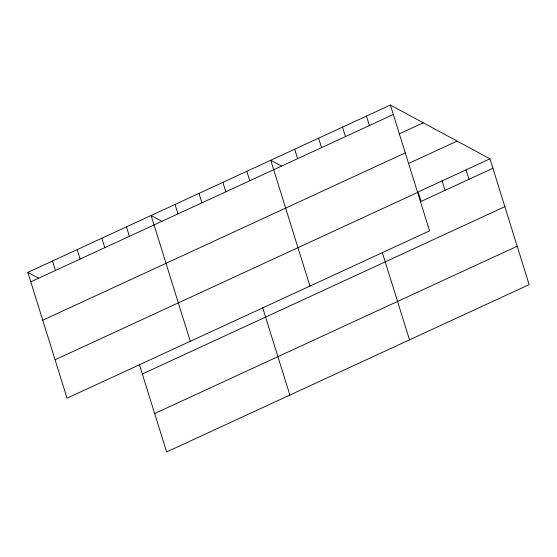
<?xml version="1.0" encoding="UTF-8"?>
<svg xmlns="http://www.w3.org/2000/svg" width="557" height="557" viewBox="0 0 557 557"><rect width="100%" height="100%" fill="white"/><g stroke="black" fill="none" stroke-linecap="round" stroke-linejoin="round"><path stroke-width="0.84" d="M390.38 105.043L429.565 230.856L67.035 398.178L27.85 272.373L390.38 105.043L489.965 158.822L529.15 284.627L166.62 451.957L139.285 364.187M30.795 281.821L393.319 114.491M399.313 133.833L423.243 122.791M42.75 320.219L405.28 152.89M409.249 163.159L457.102 141.074M489.965 158.822L418.182 191.949L421.127 201.397L492.91 168.263M55.073 359.78L417.604 192.45M142.334 373.991L504.865 206.661M154.658 413.559L517.188 246.229M281.703 166.181L270.744 160.263L309.929 286.068M162.066 221.394L151.107 215.482L190.292 341.288M27.85 272.373L38.802 278.291M466.035 169.864L468.98 179.305M442.112 180.907L445.05 190.348M366.45 116.086L369.395 125.534M382.436 252.892L409.513 339.847M342.527 127.135L345.465 136.576M318.597 138.178L321.542 147.619M294.674 149.22L297.612 158.661M246.821 171.305L249.759 180.753M262.542 307.297L289.877 395.066M222.891 182.348L225.836 191.796M198.967 193.397L201.906 202.839M175.037 204.44L177.982 213.881M126.46 226.859L129.398 236.307M101.806 238.236L104.751 247.684M77.151 249.62L80.097 259.061M52.504 260.996L55.442 270.437"/></g></svg>
